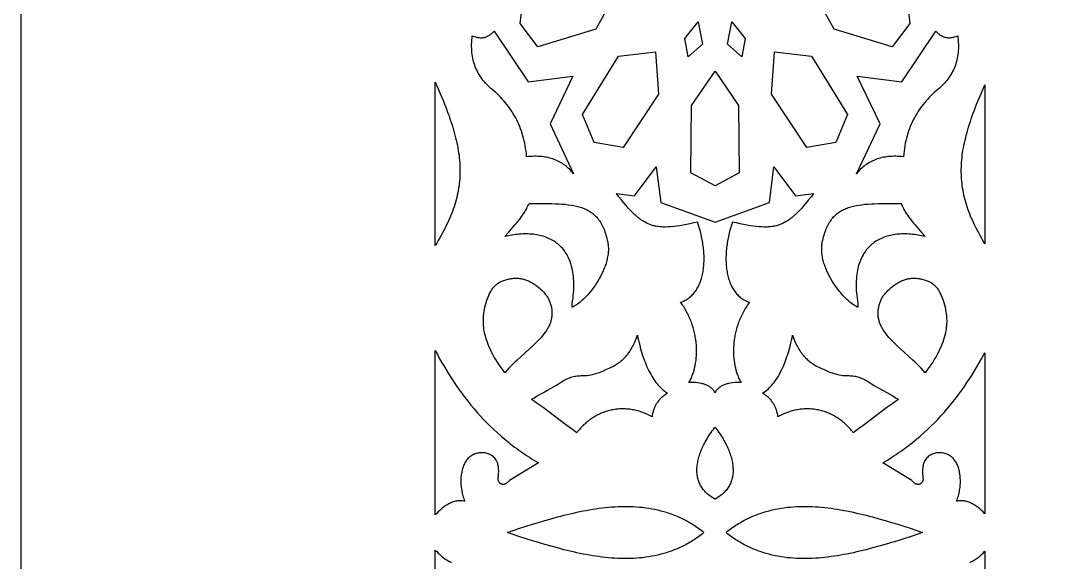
# Model space of a CAD drawing. Extents: x -575 to 575, y -425 to 425.
# Drawn here: x -575 to -423.6, y 79.3 to 157.9 of the extents above; entities that cross this region are included whole.
import ezdxf

# ---------------------------------------------------------------- set-up
doc = ezdxf.new("R2010")
doc.units = 0
doc.layers.add('LAYER_1', color=18, linetype='CONTINUOUS')

msp = doc.modelspace()

# ---------------------------------------------------------------- linework, layer by layer
at = {"layer": 'LAYER_1'}
for points in [[(-575, -425), (575, -425), (575, 425), (-575, 425)], [(-488.72, 161.67), (-491.48, 156.7), (-499.93, 154.13), (-502.48, 157.52), (-501.94, 162.09), (-493.54, 164.62)], [(-446.44, 162.09), (-445.9, 157.52), (-448.46, 154.13), (-456.9, 156.7), (-459.67, 161.67), (-454.84, 164.62)], [(-476.03, 154.5), (-478.08, 152.7), (-478.56, 155.35), (-476.63, 157.78)], [(-469.83, 155.35), (-470.3, 152.7), (-472.36, 154.5), (-471.75, 157.78)], [(-501.32, 149.06), (-494.86, 149.88), (-498.15, 142.93), (-494.74, 135.71), (-494.88, 135.88), (-495.03, 136.04), (-495.18, 136.21), (-495.34, 136.36), (-495.5, 136.51), (-495.66, 136.66), (-495.83, 136.79), (-496, 136.93), (-496.18, 137.05), (-496.36, 137.18), (-496.55, 137.29), (-496.74, 137.4), (-496.93, 137.5), (-497.13, 137.6), (-497.33, 137.69), (-497.54, 137.77), (-497.75, 137.85), (-497.97, 137.92), (-498.19, 137.98), (-498.42, 138.04), (-498.66, 138.09), (-498.89, 138.13), (-499.14, 138.16), (-499.38, 138.19), (-499.64, 138.21), (-499.89, 138.23), (-500.16, 138.24), (-500.43, 138.24), (-500.7, 138.23), (-500.98, 138.21), (-501.27, 138.19), (-501.56, 138.16), (-501.59, 138.57), (-501.64, 138.97), (-501.69, 139.36), (-501.75, 139.75), (-501.83, 140.12), (-501.91, 140.49), (-501.99, 140.86), (-502.09, 141.21), (-502.19, 141.56), (-502.31, 141.9), (-502.43, 142.24), (-502.56, 142.57), (-502.69, 142.89), (-502.83, 143.21), (-502.98, 143.52), (-503.14, 143.82), (-503.31, 144.12), (-503.48, 144.41), (-503.66, 144.69), (-503.84, 144.97), (-504.03, 145.25), (-504.23, 145.52), (-504.44, 145.78), (-504.65, 146.04), (-504.86, 146.29), (-505.09, 146.54), (-505.31, 146.78), (-505.55, 147.02), (-505.79, 147.25), (-506.03, 147.48), (-506.28, 147.7), (-506.54, 147.92), (-506.74, 148.1), (-506.95, 148.29), (-507.14, 148.48), (-507.33, 148.67), (-507.51, 148.86), (-507.68, 149.06), (-507.85, 149.26), (-508.01, 149.46), (-508.16, 149.67), (-508.3, 149.88), (-508.44, 150.1), (-508.57, 150.32), (-508.69, 150.55), (-508.8, 150.77), (-508.91, 151.01), (-509, 151.25), (-509.09, 151.49), (-509.18, 151.73), (-509.25, 151.99), (-509.32, 152.24), (-509.37, 152.5), (-509.42, 152.77), (-509.46, 153.04), (-509.49, 153.32), (-509.52, 153.6), (-509.53, 153.89), (-509.54, 154.19), (-509.54, 154.48), (-509.52, 154.79), (-509.5, 155.1), (-509.47, 155.42), (-509.44, 155.74), (-509.2, 155.65), (-508.97, 155.57), (-508.86, 155.54), (-508.75, 155.52), (-508.64, 155.5), (-508.53, 155.48), (-508.42, 155.47), (-508.31, 155.46), (-508.21, 155.46), (-508.1, 155.46), (-508, 155.46), (-507.9, 155.47), (-507.8, 155.49), (-507.7, 155.51), (-507.6, 155.53), (-507.5, 155.56), (-507.4, 155.59), (-507.31, 155.63), (-507.22, 155.67), (-507.12, 155.72), (-507.03, 155.77), (-506.94, 155.82), (-506.85, 155.88), (-506.76, 155.95), (-506.68, 156.01), (-506.59, 156.09), (-506.51, 156.16), (-506.42, 156.25), (-506.34, 156.33), (-506.26, 156.42)], [(-442.04, 156.33), (-441.96, 156.25), (-441.88, 156.16), (-441.79, 156.09), (-441.71, 156.01), (-441.62, 155.95), (-441.53, 155.88), (-441.44, 155.82), (-441.35, 155.77), (-441.26, 155.72), (-441.17, 155.67), (-441.07, 155.63), (-440.98, 155.59), (-440.88, 155.56), (-440.78, 155.53), (-440.69, 155.51), (-440.59, 155.49), (-440.49, 155.47), (-440.38, 155.46), (-440.28, 155.46), (-440.18, 155.46), (-440.07, 155.46), (-439.96, 155.47), (-439.85, 155.48), (-439.74, 155.5), (-439.63, 155.52), (-439.52, 155.54), (-439.41, 155.57), (-439.18, 155.65), (-438.95, 155.74), (-438.91, 155.42), (-438.88, 155.1), (-438.86, 154.79), (-438.85, 154.48), (-438.84, 154.19), (-438.85, 153.89), (-438.87, 153.6), (-438.89, 153.32), (-438.92, 153.04), (-438.96, 152.77), (-439.01, 152.5), (-439.07, 152.24), (-439.13, 151.99), (-439.21, 151.73), (-439.29, 151.49), (-439.38, 151.25), (-439.48, 151.01), (-439.58, 150.77), (-439.69, 150.55), (-439.82, 150.32), (-439.94, 150.1), (-440.08, 149.88), (-440.22, 149.67), (-440.38, 149.46), (-440.53, 149.26), (-440.7, 149.06), (-440.87, 148.86), (-441.05, 148.67), (-441.24, 148.48), (-441.44, 148.29), (-441.64, 148.1), (-441.85, 147.92), (-442.1, 147.7), (-442.35, 147.48), (-442.59, 147.25), (-442.83, 147.02), (-443.07, 146.78), (-443.3, 146.54), (-443.52, 146.29), (-443.73, 146.04), (-443.95, 145.78), (-444.15, 145.52), (-444.35, 145.25), (-444.54, 144.97), (-444.72, 144.69), (-444.9, 144.41), (-445.07, 144.12), (-445.24, 143.82), (-445.4, 143.52), (-445.55, 143.21), (-445.69, 142.89), (-445.83, 142.57), (-445.95, 142.24), (-446.08, 141.9), (-446.19, 141.56), (-446.29, 141.21), (-446.39, 140.86), (-446.48, 140.49), (-446.56, 140.12), (-446.63, 139.75), (-446.69, 139.36), (-446.74, 138.97), (-446.79, 138.57), (-446.82, 138.16), (-447.11, 138.19), (-447.4, 138.21), (-447.68, 138.23), (-447.95, 138.24), (-448.22, 138.24), (-448.49, 138.23), (-448.75, 138.21), (-449, 138.19), (-449.25, 138.16), (-449.49, 138.13), (-449.73, 138.09), (-449.96, 138.04), (-450.19, 137.98), (-450.41, 137.92), (-450.63, 137.85), (-450.84, 137.77), (-451.05, 137.69), (-451.25, 137.6), (-451.45, 137.5), (-451.65, 137.4), (-451.84, 137.29), (-452.02, 137.18), (-452.2, 137.05), (-452.38, 136.93), (-452.55, 136.79), (-452.72, 136.66), (-452.88, 136.51), (-453.04, 136.36), (-453.2, 136.21), (-453.35, 136.04), (-453.5, 135.88), (-453.64, 135.71), (-450.23, 142.93), (-453.53, 149.88), (-447.06, 149.06), (-442.12, 156.42)], [(-482.39, 147.27), (-487.52, 139.5), (-491.72, 140.26), (-493.42, 144.3), (-488.2, 152.78), (-482.85, 153.42)], [(-460.18, 152.78), (-454.96, 144.3), (-456.66, 140.26), (-460.86, 139.5), (-465.99, 147.27), (-465.54, 153.42)], [(-470.76, 145.6), (-470.66, 135.84), (-474.19, 133.95), (-477.72, 135.84), (-477.62, 145.6), (-474.19, 150.62)], [(-514.4, 148.04), (-514.01, 147.12), (-513.82, 146.67), (-513.64, 146.23), (-513.46, 145.79), (-513.29, 145.36), (-513.13, 144.93), (-512.97, 144.51), (-512.82, 144.1), (-512.68, 143.69), (-512.54, 143.28), (-512.41, 142.88), (-512.29, 142.49), (-512.17, 142.09), (-512.06, 141.71), (-511.96, 141.32), (-511.86, 140.94), (-511.77, 140.57), (-511.69, 140.2), (-511.61, 139.83), (-511.54, 139.46), (-511.48, 139.1), (-511.42, 138.74), (-511.37, 138.39), (-511.33, 138.03), (-511.3, 137.68), (-511.27, 137.33), (-511.25, 136.99), (-511.23, 136.64), (-511.23, 136.3), (-511.23, 135.96), (-511.23, 135.62), (-511.25, 135.28), (-511.27, 134.94), (-511.3, 134.6), (-511.33, 134.27), (-511.37, 133.93), (-511.42, 133.6), (-511.48, 133.26), (-511.55, 132.93), (-511.62, 132.59), (-511.7, 132.26), (-511.78, 131.92), (-511.87, 131.59), (-511.97, 131.25), (-512.08, 130.92), (-512.2, 130.58), (-512.32, 130.24), (-512.45, 129.9), (-512.59, 129.55), (-512.73, 129.21), (-512.89, 128.86), (-513.05, 128.52), (-513.21, 128.17), (-513.39, 127.81), (-513.57, 127.46), (-513.76, 127.1), (-513.96, 126.74), (-514.17, 126.37), (-514.38, 126.01), (-514.6, 125.64), (-514.83, 125.26), (-514.83, 148.98)], [(-435, 125.54), (-435.06, 125.64), (-435.28, 126.01), (-435.49, 126.37), (-435.7, 126.74), (-435.89, 127.1), (-436.08, 127.46), (-436.27, 127.81), (-436.44, 128.17), (-436.61, 128.52), (-436.77, 128.86), (-436.92, 129.21), (-437.07, 129.55), (-437.2, 129.9), (-437.33, 130.24), (-437.46, 130.58), (-437.57, 130.92), (-437.68, 131.25), (-437.78, 131.59), (-437.87, 131.92), (-437.96, 132.26), (-438.04, 132.59), (-438.11, 132.93), (-438.17, 133.26), (-438.23, 133.6), (-438.28, 133.93), (-438.32, 134.27), (-438.36, 134.6), (-438.39, 134.94), (-438.41, 135.28), (-438.42, 135.62), (-438.43, 135.96), (-438.43, 136.3), (-438.42, 136.64), (-438.41, 136.99), (-438.39, 137.33), (-438.36, 137.68), (-438.32, 138.03), (-438.28, 138.39), (-438.23, 138.74), (-438.18, 139.1), (-438.11, 139.46), (-438.04, 139.83), (-437.97, 140.2), (-437.88, 140.57), (-437.79, 140.94), (-437.7, 141.32), (-437.59, 141.71), (-437.48, 142.09), (-437.37, 142.49), (-437.24, 142.88), (-437.11, 143.28), (-436.98, 143.69), (-436.83, 144.1), (-436.68, 144.51), (-436.53, 144.93), (-436.36, 145.36), (-436.2, 145.79), (-436.02, 146.23), (-435.84, 146.67), (-435.65, 147.12), (-435.25, 148.04), (-435, 148.6)], [(-462.5, 132.49), (-459.87, 132.84), (-460.24, 132.36), (-460.6, 131.91), (-460.94, 131.48), (-461.28, 131.08), (-461.6, 130.71), (-461.92, 130.37), (-462.23, 130.05), (-462.39, 129.9), (-462.54, 129.75), (-462.69, 129.62), (-462.84, 129.49), (-462.99, 129.36), (-463.14, 129.24), (-463.29, 129.13), (-463.44, 129.02), (-463.59, 128.92), (-463.74, 128.82), (-463.89, 128.73), (-464.04, 128.65), (-464.19, 128.57), (-464.35, 128.49), (-464.5, 128.42), (-464.65, 128.36), (-464.81, 128.3), (-464.96, 128.25), (-465.12, 128.2), (-465.28, 128.15), (-465.44, 128.11), (-465.61, 128.08), (-465.77, 128.05), (-465.94, 128.02), (-466.11, 128), (-466.29, 127.99), (-466.46, 127.97), (-466.64, 127.96), (-466.82, 127.96), (-467.01, 127.96), (-467.39, 127.97), (-467.79, 128), (-468.2, 128.04), (-468.63, 128.09), (-469.08, 128.16), (-469.55, 128.24), (-470.04, 128.34), (-470.55, 128.44), (-471.09, 128.56), (-471.65, 128.68), (-471.81, 128.22), (-471.95, 127.76), (-472.07, 127.3), (-472.19, 126.83), (-472.29, 126.36), (-472.33, 126.13), (-472.37, 125.9), (-472.41, 125.67), (-472.45, 125.43), (-472.48, 125.2), (-472.5, 124.97), (-472.53, 124.74), (-472.55, 124.51), (-472.57, 124.29), (-472.58, 124.06), (-472.59, 123.84), (-472.6, 123.61), (-472.6, 123.39), (-472.6, 123.17), (-472.59, 122.95), (-472.58, 122.74), (-472.57, 122.52), (-472.55, 122.31), (-472.53, 122.1), (-472.51, 121.89), (-472.48, 121.68), (-472.45, 121.48), (-472.41, 121.28), (-472.37, 121.08), (-472.33, 120.89), (-472.28, 120.7), (-472.23, 120.51), (-472.17, 120.33), (-472.11, 120.14), (-472.05, 119.97), (-471.98, 119.79), (-471.91, 119.62), (-471.83, 119.45), (-471.75, 119.29), (-471.66, 119.13), (-471.57, 118.98), (-471.48, 118.83), (-471.38, 118.68), (-471.28, 118.54), (-471.17, 118.4), (-471.06, 118.27), (-470.94, 118.14), (-470.82, 118.02), (-470.7, 117.91), (-470.57, 117.79), (-470.43, 117.69), (-470.29, 117.59), (-470.15, 117.49), (-470, 117.4), (-469.85, 117.32), (-469.69, 117.24), (-469.53, 117.17), (-469.36, 117.1), (-469.19, 117.04), (-469.32, 116.86), (-469.45, 116.68), (-469.57, 116.49), (-469.69, 116.31), (-469.8, 116.12), (-469.91, 115.93), (-470.02, 115.74), (-470.12, 115.55), (-470.22, 115.35), (-470.32, 115.16), (-470.41, 114.97), (-470.5, 114.77), (-470.58, 114.58), (-470.66, 114.38), (-470.74, 114.18), (-470.81, 113.99), (-470.88, 113.79), (-470.94, 113.59), (-471, 113.39), (-471.06, 113.19), (-471.11, 112.99), (-471.16, 112.79), (-471.21, 112.6), (-471.26, 112.4), (-471.3, 112.2), (-471.33, 112), (-471.37, 111.8), (-471.39, 111.61), (-471.44, 111.21), (-471.48, 110.82), (-471.5, 110.43), (-471.51, 110.05), (-471.51, 109.67), (-471.5, 109.29), (-471.47, 108.92), (-471.43, 108.56), (-471.38, 108.2), (-471.31, 107.85), (-471.24, 107.51), (-471.15, 107.17), (-471.05, 106.85), (-471, 106.69), (-470.94, 106.53), (-470.89, 106.38), (-470.83, 106.22), (-470.76, 106.08), (-470.7, 105.93), (-470.63, 105.79), (-470.56, 105.64), (-470.48, 105.51), (-470.4, 105.37), (-470.73, 105.38), (-471.04, 105.38), (-471.35, 105.36), (-471.64, 105.34), (-471.93, 105.3), (-472.21, 105.24), (-472.34, 105.21), (-472.47, 105.18), (-472.6, 105.14), (-472.73, 105.1), (-472.85, 105.05), (-472.96, 105), (-473.08, 104.95), (-473.19, 104.89), (-473.3, 104.83), (-473.4, 104.77), (-473.5, 104.7), (-473.59, 104.63), (-473.68, 104.55), (-473.77, 104.47), (-473.85, 104.39), (-473.93, 104.3), (-474, 104.21), (-474.06, 104.11), (-474.13, 104.01), (-474.18, 103.9), (-474.18, 103.88), (-474.19, 103.89), (-474.2, 103.88), (-474.2, 103.9), (-474.26, 104.01), (-474.32, 104.11), (-474.38, 104.21), (-474.46, 104.3), (-474.53, 104.39), (-474.61, 104.47), (-474.7, 104.55), (-474.79, 104.63), (-474.89, 104.7), (-474.98, 104.77), (-475.09, 104.83), (-475.19, 104.89), (-475.3, 104.95), (-475.42, 105), (-475.54, 105.05), (-475.66, 105.1), (-475.78, 105.14), (-475.91, 105.18), (-476.04, 105.21), (-476.17, 105.24), (-476.45, 105.3), (-476.74, 105.34), (-477.04, 105.36), (-477.34, 105.38), (-477.66, 105.38), (-477.98, 105.37), (-477.9, 105.51), (-477.83, 105.64), (-477.76, 105.79), (-477.69, 105.93), (-477.62, 106.08), (-477.56, 106.22), (-477.5, 106.38), (-477.44, 106.53), (-477.38, 106.69), (-477.33, 106.85), (-477.23, 107.17), (-477.15, 107.51), (-477.07, 107.85), (-477.01, 108.2), (-476.95, 108.56), (-476.91, 108.92), (-476.89, 109.29), (-476.87, 109.67), (-476.87, 110.05), (-476.88, 110.43), (-476.9, 110.82), (-476.94, 111.21), (-476.99, 111.61), (-477.02, 111.8), (-477.05, 112), (-477.09, 112.2), (-477.13, 112.4), (-477.17, 112.6), (-477.22, 112.79), (-477.27, 112.99), (-477.32, 113.19), (-477.38, 113.39), (-477.44, 113.59), (-477.51, 113.79), (-477.57, 113.99), (-477.65, 114.18), (-477.72, 114.38), (-477.8, 114.58), (-477.89, 114.77), (-477.97, 114.97), (-478.06, 115.16), (-478.16, 115.35), (-478.26, 115.55), (-478.36, 115.74), (-478.47, 115.93), (-478.58, 116.12), (-478.69, 116.31), (-478.81, 116.49), (-478.93, 116.68), (-479.06, 116.86), (-479.19, 117.04), (-479.02, 117.1), (-478.85, 117.17), (-478.69, 117.24), (-478.53, 117.32), (-478.38, 117.4), (-478.23, 117.49), (-478.09, 117.59), (-477.95, 117.69), (-477.82, 117.79), (-477.69, 117.91), (-477.56, 118.02), (-477.44, 118.14), (-477.32, 118.27), (-477.21, 118.4), (-477.11, 118.54), (-477, 118.68), (-476.9, 118.83), (-476.81, 118.98), (-476.72, 119.13), (-476.64, 119.29), (-476.55, 119.45), (-476.48, 119.62), (-476.4, 119.79), (-476.34, 119.97), (-476.27, 120.14), (-476.21, 120.33), (-476.15, 120.51), (-476.1, 120.7), (-476.05, 120.89), (-476.01, 121.08), (-475.97, 121.28), (-475.93, 121.48), (-475.9, 121.68), (-475.87, 121.89), (-475.85, 122.1), (-475.83, 122.31), (-475.81, 122.52), (-475.8, 122.74), (-475.79, 122.95), (-475.79, 123.17), (-475.78, 123.39), (-475.79, 123.61), (-475.79, 123.84), (-475.8, 124.06), (-475.82, 124.29), (-475.83, 124.51), (-475.85, 124.74), (-475.88, 124.97), (-475.91, 125.2), (-475.94, 125.43), (-475.97, 125.67), (-476.01, 125.9), (-476.05, 126.13), (-476.1, 126.36), (-476.2, 126.83), (-476.31, 127.3), (-476.44, 127.76), (-476.58, 128.22), (-476.73, 128.68), (-477.29, 128.56), (-477.83, 128.44), (-478.34, 128.34), (-478.83, 128.24), (-479.3, 128.16), (-479.75, 128.09), (-480.18, 128.04), (-480.59, 128), (-480.99, 127.97), (-481.37, 127.96), (-481.56, 127.96), (-481.74, 127.96), (-481.92, 127.97), (-482.1, 127.99), (-482.27, 128), (-482.44, 128.02), (-482.61, 128.05), (-482.77, 128.08), (-482.94, 128.11), (-483.1, 128.15), (-483.26, 128.2), (-483.42, 128.25), (-483.58, 128.3), (-483.73, 128.36), (-483.88, 128.42), (-484.04, 128.49), (-484.19, 128.57), (-484.34, 128.65), (-484.49, 128.73), (-484.64, 128.82), (-484.79, 128.92), (-484.94, 129.02), (-485.09, 129.13), (-485.24, 129.24), (-485.39, 129.36), (-485.54, 129.49), (-485.69, 129.62), (-485.84, 129.75), (-486, 129.9), (-486.15, 130.05), (-486.46, 130.37), (-486.78, 130.71), (-487.11, 131.08), (-487.44, 131.48), (-487.78, 131.91), (-488.14, 132.36), (-488.51, 132.84), (-485.89, 132.49), (-482.75, 136.72), (-482.08, 131.51), (-474.19, 128.67), (-466.3, 131.51), (-465.64, 136.72)], [(-498.93, 131.37), (-498.39, 131.37), (-497.88, 131.36), (-497.38, 131.34), (-496.89, 131.32), (-496.42, 131.29), (-495.96, 131.26), (-495.52, 131.21), (-495.09, 131.15), (-494.68, 131.08), (-494.48, 131.04), (-494.29, 130.99), (-494.1, 130.95), (-493.91, 130.9), (-493.72, 130.84), (-493.54, 130.78), (-493.36, 130.72), (-493.19, 130.65), (-493.02, 130.57), (-492.86, 130.5), (-492.69, 130.41), (-492.54, 130.33), (-492.38, 130.23), (-492.23, 130.13), (-492.09, 130.03), (-491.94, 129.92), (-491.8, 129.8), (-491.67, 129.68), (-491.54, 129.55), (-491.41, 129.42), (-491.29, 129.28), (-491.17, 129.13), (-491.05, 128.98), (-490.94, 128.82), (-490.83, 128.65), (-490.73, 128.48), (-490.63, 128.29), (-490.53, 128.1), (-490.44, 127.91), (-490.35, 127.7), (-490.26, 127.49), (-490.18, 127.27), (-490.1, 127.04), (-490.03, 126.8), (-489.96, 126.55), (-489.9, 126.3), (-489.83, 126.04), (-489.78, 125.76), (-489.74, 125.59), (-489.72, 125.42), (-489.7, 125.24), (-489.69, 125.07), (-489.68, 124.89), (-489.68, 124.71), (-489.68, 124.53), (-489.7, 124.35), (-489.71, 124.17), (-489.73, 123.99), (-489.76, 123.81), (-489.79, 123.63), (-489.83, 123.45), (-489.87, 123.26), (-489.91, 123.08), (-489.96, 122.9), (-490.01, 122.72), (-490.07, 122.54), (-490.13, 122.36), (-490.2, 122.18), (-490.27, 122), (-490.34, 121.82), (-490.49, 121.47), (-490.66, 121.12), (-490.83, 120.78), (-491.02, 120.44), (-491.21, 120.11), (-491.42, 119.79), (-491.62, 119.48), (-491.83, 119.18), (-492.05, 118.89), (-492.27, 118.61), (-492.49, 118.34), (-492.71, 118.09), (-492.92, 117.85), (-493.14, 117.63), (-493.35, 117.42), (-493.56, 117.23), (-493.76, 117.05), (-493.95, 116.9), (-494.14, 116.76), (-494.31, 116.65), (-494.48, 116.56), (-494.56, 116.51), (-494.64, 116.46), (-494.77, 116.38), (-494.82, 116.35), (-494.86, 116.33), (-494.89, 116.32), (-494.91, 116.32), (-494.92, 116.33), (-494.93, 116.34), (-494.94, 116.35), (-494.95, 116.4), (-494.95, 116.46), (-494.95, 116.56), (-494.94, 116.68), (-494.92, 116.83), (-494.87, 117.23), (-494.81, 117.63), (-494.77, 118.01), (-494.74, 118.39), (-494.71, 118.76), (-494.69, 119.12), (-494.69, 119.47), (-494.69, 119.82), (-494.7, 120.15), (-494.72, 120.47), (-494.75, 120.79), (-494.78, 121.1), (-494.83, 121.39), (-494.88, 121.68), (-494.94, 121.96), (-495.01, 122.24), (-495.08, 122.5), (-495.16, 122.76), (-495.25, 123), (-495.35, 123.24), (-495.45, 123.48), (-495.56, 123.7), (-495.68, 123.91), (-495.8, 124.12), (-495.93, 124.32), (-496.07, 124.51), (-496.21, 124.7), (-496.36, 124.87), (-496.52, 125.04), (-496.68, 125.2), (-496.84, 125.35), (-497.01, 125.5), (-497.19, 125.64), (-497.37, 125.77), (-497.56, 125.89), (-497.75, 126.01), (-497.94, 126.12), (-498.14, 126.22), (-498.35, 126.32), (-498.56, 126.41), (-498.77, 126.49), (-498.99, 126.57), (-499.21, 126.63), (-499.43, 126.7), (-499.66, 126.75), (-499.89, 126.8), (-500.13, 126.84), (-500.36, 126.88), (-500.6, 126.91), (-500.85, 126.93), (-501.09, 126.95), (-501.34, 126.96), (-501.59, 126.96), (-501.85, 126.96), (-502.1, 126.96), (-502.36, 126.94), (-502.62, 126.93), (-502.88, 126.9), (-503.14, 126.87), (-503.4, 126.84), (-503.67, 126.79), (-503.93, 126.75), (-504.2, 126.7), (-504.47, 126.64), (-504.73, 126.57), (-504.23, 127.14), (-503.74, 127.7), (-503.25, 128.26), (-503.02, 128.54), (-502.79, 128.82), (-502.56, 129.11), (-502.34, 129.4), (-502.13, 129.71), (-501.92, 130.02), (-501.73, 130.34), (-501.63, 130.5), (-501.54, 130.67), (-501.45, 130.84), (-501.37, 131.02), (-501.28, 131.2), (-501.2, 131.38)], [(-447.1, 131.2), (-447.02, 131.02), (-446.93, 130.84), (-446.84, 130.67), (-446.75, 130.5), (-446.65, 130.34), (-446.46, 130.02), (-446.25, 129.71), (-446.04, 129.4), (-445.82, 129.11), (-445.6, 128.82), (-445.37, 128.54), (-445.13, 128.26), (-444.64, 127.7), (-444.15, 127.14), (-443.65, 126.57), (-443.92, 126.64), (-444.18, 126.7), (-444.45, 126.75), (-444.72, 126.79), (-444.98, 126.84), (-445.24, 126.87), (-445.51, 126.9), (-445.77, 126.93), (-446.02, 126.94), (-446.28, 126.96), (-446.54, 126.96), (-446.79, 126.96), (-447.04, 126.96), (-447.29, 126.95), (-447.53, 126.93), (-447.78, 126.91), (-448.02, 126.88), (-448.26, 126.84), (-448.49, 126.8), (-448.72, 126.75), (-448.95, 126.7), (-449.17, 126.63), (-449.39, 126.57), (-449.61, 126.49), (-449.82, 126.41), (-450.03, 126.32), (-450.24, 126.22), (-450.44, 126.12), (-450.63, 126.01), (-450.82, 125.89), (-451.01, 125.77), (-451.19, 125.64), (-451.37, 125.5), (-451.54, 125.35), (-451.71, 125.2), (-451.87, 125.04), (-452.02, 124.87), (-452.17, 124.7), (-452.31, 124.51), (-452.45, 124.32), (-452.58, 124.12), (-452.7, 123.91), (-452.82, 123.7), (-452.93, 123.48), (-453.03, 123.24), (-453.13, 123), (-453.22, 122.76), (-453.3, 122.5), (-453.38, 122.24), (-453.44, 121.96), (-453.5, 121.68), (-453.56, 121.39), (-453.6, 121.1), (-453.64, 120.79), (-453.66, 120.47), (-453.68, 120.15), (-453.69, 119.82), (-453.69, 119.47), (-453.69, 119.12), (-453.67, 118.76), (-453.65, 118.39), (-453.61, 118.01), (-453.57, 117.63), (-453.51, 117.23), (-453.46, 116.83), (-453.44, 116.68), (-453.43, 116.56), (-453.43, 116.46), (-453.43, 116.4), (-453.44, 116.35), (-453.45, 116.34), (-453.46, 116.33), (-453.47, 116.32), (-453.49, 116.32), (-453.52, 116.33), (-453.57, 116.35), (-453.62, 116.38), (-453.74, 116.46), (-453.82, 116.51), (-453.9, 116.56), (-454.07, 116.65), (-454.24, 116.76), (-454.43, 116.9), (-454.62, 117.05), (-454.82, 117.23), (-455.03, 117.42), (-455.24, 117.63), (-455.46, 117.85), (-455.68, 118.09), (-455.89, 118.34), (-456.11, 118.61), (-456.33, 118.89), (-456.55, 119.18), (-456.76, 119.48), (-456.97, 119.79), (-457.17, 120.11), (-457.36, 120.44), (-457.55, 120.78), (-457.73, 121.12), (-457.89, 121.47), (-458.04, 121.82), (-458.12, 122), (-458.19, 122.18), (-458.25, 122.36), (-458.31, 122.54), (-458.37, 122.72), (-458.42, 122.9), (-458.47, 123.08), (-458.52, 123.26), (-458.56, 123.45), (-458.59, 123.63), (-458.62, 123.81), (-458.65, 123.99), (-458.67, 124.17), (-458.69, 124.35), (-458.7, 124.53), (-458.7, 124.71), (-458.7, 124.89), (-458.69, 125.07), (-458.68, 125.24), (-458.66, 125.42), (-458.64, 125.59), (-458.61, 125.76), (-458.55, 126.04), (-458.49, 126.3), (-458.42, 126.55), (-458.35, 126.8), (-458.28, 127.04), (-458.2, 127.27), (-458.12, 127.49), (-458.03, 127.7), (-457.95, 127.91), (-457.85, 128.1), (-457.76, 128.29), (-457.66, 128.48), (-457.55, 128.65), (-457.44, 128.82), (-457.33, 128.98), (-457.22, 129.13), (-457.1, 129.28), (-456.97, 129.42), (-456.84, 129.55), (-456.71, 129.68), (-456.58, 129.8), (-456.44, 129.92), (-456.3, 130.03), (-456.15, 130.13), (-456, 130.23), (-455.85, 130.33), (-455.69, 130.41), (-455.53, 130.5), (-455.36, 130.57), (-455.19, 130.65), (-455.02, 130.72), (-454.84, 130.78), (-454.66, 130.84), (-454.48, 130.9), (-454.29, 130.95), (-454.1, 130.99), (-453.9, 131.04), (-453.7, 131.08), (-453.29, 131.15), (-452.86, 131.21), (-452.42, 131.26), (-451.96, 131.29), (-451.49, 131.32), (-451.01, 131.34), (-450.51, 131.36), (-449.99, 131.37), (-449.46, 131.37), (-447.18, 131.38)], [(-503.02, 120.53), (-502.87, 120.53), (-502.72, 120.52), (-502.57, 120.5), (-502.43, 120.48), (-502.28, 120.45), (-502.14, 120.42), (-501.99, 120.39), (-501.85, 120.35), (-501.71, 120.3), (-501.57, 120.25), (-501.43, 120.2), (-501.29, 120.14), (-501.16, 120.08), (-501.02, 120.01), (-500.88, 119.94), (-500.75, 119.86), (-500.61, 119.78), (-500.48, 119.7), (-500.35, 119.61), (-500.22, 119.51), (-499.95, 119.31), (-499.73, 119.13), (-499.52, 118.94), (-499.31, 118.75), (-499.12, 118.55), (-498.93, 118.34), (-498.85, 118.23), (-498.76, 118.13), (-498.68, 118.01), (-498.6, 117.9), (-498.53, 117.79), (-498.46, 117.67), (-498.39, 117.55), (-498.33, 117.43), (-498.27, 117.3), (-498.21, 117.17), (-498.16, 117.04), (-498.11, 116.91), (-498.07, 116.77), (-498.03, 116.63), (-497.99, 116.49), (-497.96, 116.34), (-497.93, 116.19), (-497.91, 116.04), (-497.9, 115.88), (-497.88, 115.72), (-497.88, 115.56), (-497.88, 115.39), (-497.88, 115.24), (-497.89, 115.09), (-497.9, 114.95), (-497.92, 114.8), (-497.95, 114.66), (-497.98, 114.52), (-498.01, 114.38), (-498.05, 114.24), (-498.09, 114.11), (-498.14, 113.97), (-498.19, 113.84), (-498.25, 113.7), (-498.31, 113.57), (-498.38, 113.44), (-498.45, 113.31), (-498.52, 113.18), (-498.6, 113.06), (-498.68, 112.93), (-498.85, 112.68), (-499.03, 112.43), (-499.23, 112.18), (-499.44, 111.94), (-499.67, 111.69), (-499.9, 111.45), (-500.14, 111.2), (-500.39, 110.95), (-500.65, 110.71), (-501.2, 110.21), (-502.35, 109.17), (-502.94, 108.62), (-503.24, 108.34), (-503.54, 108.05), (-503.84, 107.75), (-504.14, 107.45), (-504.44, 107.13), (-504.73, 106.81), (-505.02, 107.2), (-505.3, 107.59), (-505.55, 107.97), (-505.8, 108.34), (-506.03, 108.71), (-506.25, 109.08), (-506.45, 109.45), (-506.64, 109.81), (-506.81, 110.17), (-506.98, 110.52), (-507.12, 110.88), (-507.25, 111.23), (-507.37, 111.57), (-507.48, 111.92), (-507.57, 112.26), (-507.65, 112.61), (-507.71, 112.95), (-507.74, 113.12), (-507.76, 113.29), (-507.78, 113.45), (-507.8, 113.62), (-507.81, 113.79), (-507.82, 113.96), (-507.83, 114.13), (-507.83, 114.3), (-507.83, 114.46), (-507.83, 114.63), (-507.82, 114.8), (-507.81, 114.97), (-507.8, 115.14), (-507.78, 115.3), (-507.76, 115.47), (-507.73, 115.64), (-507.68, 115.97), (-507.61, 116.31), (-507.52, 116.65), (-507.42, 116.98), (-507.31, 117.32), (-507.19, 117.66), (-507.05, 118), (-506.99, 118.16), (-506.92, 118.31), (-506.84, 118.45), (-506.77, 118.59), (-506.7, 118.71), (-506.62, 118.84), (-506.54, 118.95), (-506.47, 119.06), (-506.39, 119.16), (-506.31, 119.26), (-506.23, 119.35), (-506.15, 119.43), (-506.06, 119.51), (-505.98, 119.58), (-505.82, 119.72), (-505.65, 119.84), (-505.49, 119.94), (-505.33, 120.02), (-505.17, 120.1), (-505.01, 120.16), (-504.86, 120.22), (-504.56, 120.31), (-504.4, 120.36), (-504.25, 120.4), (-504.09, 120.43), (-503.93, 120.46), (-503.78, 120.49), (-503.62, 120.51), (-503.47, 120.52), (-503.32, 120.53), (-503.17, 120.53)], [(-445.07, 120.53), (-444.91, 120.52), (-444.76, 120.51), (-444.61, 120.49), (-444.45, 120.46), (-444.29, 120.43), (-444.14, 120.4), (-443.98, 120.36), (-443.82, 120.31), (-443.53, 120.22), (-443.37, 120.16), (-443.22, 120.1), (-443.06, 120.02), (-442.89, 119.94), (-442.73, 119.84), (-442.56, 119.72), (-442.4, 119.58), (-442.32, 119.51), (-442.24, 119.43), (-442.16, 119.35), (-442.08, 119.26), (-442, 119.16), (-441.92, 119.06), (-441.84, 118.95), (-441.76, 118.84), (-441.69, 118.71), (-441.61, 118.59), (-441.54, 118.45), (-441.47, 118.31), (-441.4, 118.16), (-441.33, 118), (-441.19, 117.66), (-441.07, 117.32), (-440.96, 116.98), (-440.86, 116.65), (-440.78, 116.31), (-440.71, 115.97), (-440.65, 115.64), (-440.62, 115.47), (-440.6, 115.3), (-440.59, 115.14), (-440.57, 114.97), (-440.56, 114.8), (-440.56, 114.63), (-440.55, 114.46), (-440.55, 114.3), (-440.55, 114.13), (-440.56, 113.96), (-440.57, 113.79), (-440.58, 113.62), (-440.6, 113.45), (-440.62, 113.29), (-440.64, 113.12), (-440.67, 112.95), (-440.73, 112.61), (-440.81, 112.26), (-440.9, 111.92), (-441.01, 111.57), (-441.13, 111.23), (-441.26, 110.88), (-441.41, 110.52), (-441.57, 110.17), (-441.74, 109.81), (-441.93, 109.45), (-442.13, 109.08), (-442.35, 108.71), (-442.58, 108.34), (-442.83, 107.97), (-443.09, 107.59), (-443.36, 107.2), (-443.65, 106.81), (-443.94, 107.13), (-444.24, 107.45), (-444.54, 107.75), (-444.84, 108.05), (-445.14, 108.34), (-445.44, 108.62), (-446.04, 109.17), (-447.19, 110.21), (-447.73, 110.71), (-447.99, 110.95), (-448.24, 111.2), (-448.48, 111.45), (-448.72, 111.69), (-448.94, 111.94), (-449.15, 112.18), (-449.35, 112.43), (-449.53, 112.68), (-449.71, 112.93), (-449.79, 113.06), (-449.86, 113.18), (-449.94, 113.31), (-450.01, 113.44), (-450.07, 113.57), (-450.13, 113.7), (-450.19, 113.84), (-450.24, 113.97), (-450.29, 114.11), (-450.33, 114.24), (-450.37, 114.38), (-450.41, 114.52), (-450.43, 114.66), (-450.46, 114.8), (-450.48, 114.95), (-450.49, 115.09), (-450.5, 115.24), (-450.51, 115.39), (-450.5, 115.56), (-450.5, 115.72), (-450.49, 115.88), (-450.47, 116.04), (-450.45, 116.19), (-450.42, 116.34), (-450.39, 116.49), (-450.36, 116.63), (-450.32, 116.77), (-450.27, 116.91), (-450.22, 117.04), (-450.17, 117.17), (-450.12, 117.3), (-450.06, 117.43), (-449.99, 117.55), (-449.93, 117.67), (-449.85, 117.79), (-449.78, 117.9), (-449.7, 118.01), (-449.62, 118.13), (-449.54, 118.23), (-449.45, 118.34), (-449.26, 118.55), (-449.07, 118.75), (-448.86, 118.94), (-448.65, 119.13), (-448.43, 119.31), (-448.17, 119.51), (-448.03, 119.61), (-447.9, 119.7), (-447.77, 119.78), (-447.63, 119.86), (-447.5, 119.94), (-447.36, 120.01), (-447.23, 120.08), (-447.09, 120.14), (-446.95, 120.2), (-446.81, 120.25), (-446.67, 120.3), (-446.53, 120.35), (-446.39, 120.39), (-446.24, 120.42), (-446.1, 120.45), (-445.96, 120.48), (-445.81, 120.5), (-445.66, 120.52), (-445.52, 120.53), (-445.37, 120.53), (-445.22, 120.53)], [(-485.38, 111.89), (-485.3, 111.53), (-485.22, 111.16), (-485.13, 110.81), (-485.04, 110.46), (-484.95, 110.12), (-484.85, 109.79), (-484.75, 109.46), (-484.65, 109.14), (-484.54, 108.82), (-484.43, 108.52), (-484.31, 108.22), (-484.19, 107.92), (-484.07, 107.64), (-483.94, 107.36), (-483.81, 107.09), (-483.67, 106.82), (-483.53, 106.57), (-483.39, 106.32), (-483.24, 106.08), (-483.09, 105.84), (-482.93, 105.62), (-482.77, 105.4), (-482.6, 105.19), (-482.43, 104.99), (-482.25, 104.8), (-482.07, 104.61), (-481.89, 104.43), (-481.7, 104.27), (-481.5, 104.11), (-481.31, 103.96), (-481.1, 103.82), (-481.23, 103.73), (-481.36, 103.64), (-481.49, 103.56), (-481.61, 103.47), (-481.72, 103.38), (-481.83, 103.28), (-481.94, 103.19), (-482.04, 103.1), (-482.14, 103), (-482.23, 102.9), (-482.32, 102.8), (-482.4, 102.7), (-482.48, 102.6), (-482.56, 102.49), (-482.63, 102.39), (-482.7, 102.28), (-482.77, 102.17), (-482.83, 102.06), (-482.89, 101.95), (-482.94, 101.84), (-482.99, 101.73), (-483.04, 101.61), (-483.08, 101.5), (-483.12, 101.38), (-483.16, 101.26), (-483.19, 101.14), (-483.25, 100.9), (-483.3, 100.66), (-483.34, 100.41), (-483.52, 100.51), (-483.71, 100.61), (-483.9, 100.7), (-484.09, 100.79), (-484.28, 100.87), (-484.47, 100.94), (-484.66, 101.02), (-484.85, 101.09), (-485.04, 101.15), (-485.23, 101.21), (-485.42, 101.26), (-485.62, 101.31), (-485.81, 101.36), (-486, 101.4), (-486.19, 101.43), (-486.37, 101.46), (-486.56, 101.49), (-486.75, 101.51), (-486.94, 101.53), (-487.13, 101.54), (-487.32, 101.55), (-487.5, 101.55), (-487.69, 101.55), (-487.88, 101.55), (-488.06, 101.54), (-488.25, 101.53), (-488.43, 101.51), (-488.61, 101.49), (-488.79, 101.46), (-488.98, 101.43), (-489.16, 101.4), (-489.33, 101.36), (-489.51, 101.32), (-489.69, 101.27), (-489.87, 101.22), (-490.04, 101.17), (-490.21, 101.11), (-490.39, 101.04), (-490.56, 100.98), (-490.73, 100.91), (-490.89, 100.83), (-491.06, 100.75), (-491.23, 100.67), (-491.39, 100.59), (-491.55, 100.5), (-491.71, 100.4), (-491.87, 100.3), (-492.03, 100.2), (-492.18, 100.1), (-492.34, 99.99), (-492.49, 99.88), (-492.64, 99.76), (-492.79, 99.64), (-492.93, 99.52), (-493.07, 99.39), (-493.22, 99.26), (-493.36, 99.13), (-493.49, 98.99), (-493.63, 98.85), (-493.76, 98.7), (-493.89, 98.56), (-494.02, 98.4), (-494.15, 98.25), (-494.27, 98.09), (-494.66, 98.37), (-495.05, 98.65), (-495.85, 99.25), (-497.5, 100.49), (-498.33, 101.13), (-499.17, 101.75), (-499.58, 102.05), (-500, 102.35), (-500.42, 102.64), (-500.83, 102.92), (-500.63, 103.06), (-500.42, 103.18), (-500.02, 103.43), (-499.59, 103.67), (-499.12, 103.93), (-498.6, 104.22), (-498, 104.56), (-497.3, 104.97), (-496.91, 105.21), (-496.49, 105.47), (-496.33, 105.57), (-496.16, 105.67), (-495.99, 105.76), (-495.82, 105.85), (-495.64, 105.93), (-495.46, 106), (-495.29, 106.07), (-495.11, 106.14), (-494.93, 106.19), (-494.75, 106.24), (-494.57, 106.28), (-494.39, 106.32), (-494.21, 106.34), (-494.03, 106.36), (-493.86, 106.37), (-493.68, 106.38), (-493.37, 106.38), (-493.06, 106.4), (-492.77, 106.42), (-492.49, 106.46), (-492.22, 106.51), (-491.96, 106.56), (-491.7, 106.63), (-491.45, 106.7), (-491.21, 106.78), (-490.97, 106.86), (-490.73, 106.95), (-490.5, 107.05), (-490.03, 107.25), (-489.57, 107.46), (-489.25, 107.61), (-488.94, 107.77), (-488.64, 107.94), (-488.49, 108.04), (-488.35, 108.13), (-488.2, 108.23), (-488.06, 108.34), (-487.92, 108.45), (-487.78, 108.56), (-487.64, 108.68), (-487.5, 108.8), (-487.37, 108.93), (-487.24, 109.07), (-487.11, 109.21), (-486.98, 109.36), (-486.85, 109.52), (-486.73, 109.68), (-486.61, 109.85), (-486.49, 110.03), (-486.38, 110.21), (-486.26, 110.41), (-486.15, 110.61), (-486.04, 110.82), (-485.94, 111.03), (-485.84, 111.26), (-485.74, 111.5), (-485.64, 111.74), (-485.54, 112), (-485.45, 112.26)], [(-462.84, 112), (-462.74, 111.74), (-462.65, 111.5), (-462.55, 111.26), (-462.44, 111.03), (-462.34, 110.82), (-462.23, 110.61), (-462.12, 110.41), (-462.01, 110.21), (-461.89, 110.03), (-461.77, 109.85), (-461.65, 109.68), (-461.53, 109.52), (-461.4, 109.36), (-461.28, 109.21), (-461.15, 109.07), (-461.01, 108.93), (-460.88, 108.8), (-460.74, 108.68), (-460.61, 108.56), (-460.47, 108.45), (-460.33, 108.34), (-460.18, 108.23), (-460.04, 108.13), (-459.89, 108.04), (-459.74, 107.94), (-459.44, 107.77), (-459.13, 107.61), (-458.82, 107.46), (-458.35, 107.25), (-457.88, 107.05), (-457.65, 106.95), (-457.41, 106.86), (-457.17, 106.78), (-456.93, 106.7), (-456.68, 106.63), (-456.42, 106.56), (-456.16, 106.51), (-455.89, 106.46), (-455.61, 106.42), (-455.32, 106.4), (-455.01, 106.38), (-454.7, 106.38), (-454.53, 106.37), (-454.35, 106.36), (-454.17, 106.34), (-453.99, 106.32), (-453.81, 106.28), (-453.63, 106.24), (-453.45, 106.19), (-453.28, 106.14), (-453.1, 106.07), (-452.92, 106), (-452.74, 105.93), (-452.57, 105.85), (-452.39, 105.76), (-452.22, 105.67), (-452.05, 105.57), (-451.89, 105.47), (-451.47, 105.21), (-451.08, 104.97), (-450.38, 104.56), (-449.78, 104.22), (-449.26, 103.93), (-448.8, 103.67), (-448.37, 103.43), (-447.96, 103.18), (-447.75, 103.06), (-447.55, 102.92), (-447.96, 102.64), (-448.38, 102.35), (-448.8, 102.05), (-449.22, 101.75), (-450.05, 101.13), (-450.89, 100.49), (-452.53, 99.25), (-453.33, 98.65), (-453.72, 98.37), (-454.11, 98.09), (-454.24, 98.25), (-454.36, 98.4), (-454.49, 98.56), (-454.62, 98.7), (-454.75, 98.85), (-454.89, 98.99), (-455.03, 99.13), (-455.17, 99.26), (-455.31, 99.39), (-455.45, 99.52), (-455.6, 99.64), (-455.74, 99.76), (-455.89, 99.88), (-456.05, 99.99), (-456.2, 100.1), (-456.35, 100.2), (-456.51, 100.3), (-456.67, 100.4), (-456.83, 100.5), (-456.99, 100.59), (-457.16, 100.67), (-457.32, 100.75), (-457.49, 100.83), (-457.66, 100.91), (-457.83, 100.98), (-458, 101.04), (-458.17, 101.11), (-458.34, 101.17), (-458.52, 101.22), (-458.69, 101.27), (-458.87, 101.32), (-459.05, 101.36), (-459.23, 101.4), (-459.41, 101.43), (-459.59, 101.46), (-459.77, 101.49), (-459.95, 101.51), (-460.14, 101.53), (-460.32, 101.54), (-460.51, 101.55), (-460.69, 101.55), (-460.88, 101.55), (-461.07, 101.55), (-461.25, 101.54), (-461.44, 101.53), (-461.63, 101.51), (-461.82, 101.49), (-462.01, 101.46), (-462.2, 101.43), (-462.39, 101.4), (-462.58, 101.36), (-462.77, 101.31), (-462.96, 101.26), (-463.15, 101.21), (-463.34, 101.15), (-463.53, 101.09), (-463.72, 101.02), (-463.91, 100.94), (-464.1, 100.87), (-464.29, 100.79), (-464.48, 100.7), (-464.67, 100.61), (-464.86, 100.51), (-465.05, 100.41), (-465.08, 100.66), (-465.13, 100.9), (-465.19, 101.14), (-465.22, 101.26), (-465.26, 101.38), (-465.3, 101.5), (-465.34, 101.61), (-465.39, 101.73), (-465.44, 101.84), (-465.5, 101.95), (-465.55, 102.06), (-465.62, 102.17), (-465.68, 102.28), (-465.75, 102.39), (-465.82, 102.49), (-465.9, 102.6), (-465.98, 102.7), (-466.06, 102.8), (-466.15, 102.9), (-466.25, 103), (-466.34, 103.1), (-466.44, 103.19), (-466.55, 103.28), (-466.66, 103.38), (-466.78, 103.47), (-466.89, 103.56), (-467.02, 103.64), (-467.15, 103.73), (-467.28, 103.82), (-467.08, 103.96), (-466.88, 104.11), (-466.68, 104.27), (-466.49, 104.43), (-466.31, 104.61), (-466.13, 104.8), (-465.95, 104.99), (-465.78, 105.19), (-465.62, 105.4), (-465.45, 105.62), (-465.3, 105.84), (-465.14, 106.08), (-464.99, 106.32), (-464.85, 106.57), (-464.71, 106.82), (-464.57, 107.09), (-464.44, 107.36), (-464.31, 107.64), (-464.19, 107.92), (-464.07, 108.22), (-463.96, 108.52), (-463.84, 108.82), (-463.74, 109.14), (-463.63, 109.46), (-463.53, 109.79), (-463.43, 110.12), (-463.34, 110.46), (-463.25, 110.81), (-463.17, 111.16), (-463.08, 111.53), (-463.01, 111.89), (-462.93, 112.26)], [(-514.51, 109.44), (-514.18, 108.84), (-513.84, 108.25), (-513.5, 107.67), (-513.15, 107.09), (-512.8, 106.51), (-512.43, 105.94), (-512.06, 105.37), (-511.68, 104.81), (-511.28, 104.26), (-510.88, 103.71), (-510.48, 103.16), (-510.06, 102.62), (-509.63, 102.09), (-509.19, 101.56), (-508.74, 101.04), (-508.28, 100.53), (-507.8, 100.02), (-507.32, 99.52), (-506.82, 99.03), (-506.31, 98.54), (-505.79, 98.06), (-505.26, 97.59), (-504.71, 97.13), (-504.15, 96.68), (-503.87, 96.45), (-503.58, 96.23), (-503.29, 96.01), (-502.99, 95.79), (-502.69, 95.57), (-502.39, 95.36), (-502.08, 95.15), (-501.77, 94.94), (-501.46, 94.73), (-501.14, 94.53), (-500.82, 94.32), (-500.49, 94.12), (-500.16, 93.93), (-499.83, 93.73), (-504.06, 91.14), (-504.11, 91.07), (-504.17, 91.01), (-504.22, 90.95), (-504.28, 90.9), (-504.34, 90.85), (-504.4, 90.8), (-504.45, 90.76), (-504.51, 90.73), (-504.58, 90.69), (-504.64, 90.66), (-504.7, 90.64), (-504.76, 90.62), (-504.82, 90.6), (-504.88, 90.59), (-504.94, 90.59), (-505, 90.59), (-505.05, 90.59), (-505.11, 90.6), (-505.17, 90.61), (-505.22, 90.63), (-505.27, 90.65), (-505.32, 90.68), (-505.37, 90.72), (-505.42, 90.76), (-505.46, 90.8), (-505.5, 90.85), (-505.54, 90.91), (-505.58, 90.97), (-505.61, 91.04), (-505.64, 91.11), (-505.67, 91.19), (-505.69, 91.27), (-505.66, 91.52), (-505.63, 91.76), (-505.62, 91.98), (-505.61, 92.2), (-505.6, 92.4), (-505.6, 92.6), (-505.61, 92.79), (-505.63, 92.97), (-505.65, 93.13), (-505.68, 93.3), (-505.71, 93.45), (-505.75, 93.59), (-505.8, 93.73), (-505.85, 93.86), (-505.91, 93.98), (-505.98, 94.1), (-506.08, 94.24), (-506.18, 94.38), (-506.3, 94.51), (-506.42, 94.62), (-506.55, 94.73), (-506.69, 94.82), (-506.83, 94.9), (-506.98, 94.97), (-507.13, 95.04), (-507.28, 95.09), (-507.44, 95.13), (-507.6, 95.16), (-507.76, 95.18), (-507.92, 95.19), (-508.09, 95.19), (-508.25, 95.19), (-508.42, 95.17), (-508.58, 95.14), (-508.74, 95.11), (-508.9, 95.06), (-509.06, 95.01), (-509.21, 94.94), (-509.36, 94.87), (-509.51, 94.79), (-509.65, 94.7), (-509.78, 94.6), (-509.91, 94.49), (-510.03, 94.38), (-510.15, 94.25), (-510.26, 94.12), (-510.36, 93.98), (-510.45, 93.84), (-510.52, 93.71), (-510.59, 93.57), (-510.65, 93.43), (-510.71, 93.29), (-510.77, 93.14), (-510.82, 92.98), (-510.86, 92.83), (-510.91, 92.67), (-510.95, 92.5), (-510.98, 92.33), (-511.01, 92.16), (-511.04, 91.99), (-511.06, 91.81), (-511.08, 91.63), (-511.09, 91.45), (-511.1, 91.27), (-511.1, 91.08), (-511.1, 90.89), (-511.09, 90.7), (-511.08, 90.51), (-511.06, 90.32), (-511.04, 90.12), (-511.02, 89.92), (-510.98, 89.73), (-510.95, 89.53), (-510.91, 89.33), (-510.86, 89.13), (-510.8, 88.93), (-510.75, 88.73), (-510.68, 88.53), (-510.61, 88.34), (-510.54, 88.14), (-510.69, 88.17), (-510.84, 88.19), (-510.99, 88.21), (-511.15, 88.21), (-511.3, 88.21), (-511.44, 88.2), (-511.59, 88.18), (-511.74, 88.16), (-511.89, 88.13), (-512.03, 88.09), (-512.18, 88.05), (-512.32, 88), (-512.46, 87.94), (-512.6, 87.88), (-512.74, 87.81), (-512.88, 87.74), (-513.01, 87.66), (-513.15, 87.58), (-513.28, 87.5), (-513.41, 87.41), (-513.67, 87.22), (-513.91, 87.02), (-514.16, 86.81), (-514.39, 86.6), (-514.61, 86.37), (-514.83, 86.15), (-514.83, 110.03)], [(-435, 86.33), (-435.04, 86.37), (-435.27, 86.6), (-435.5, 86.81), (-435.74, 87.02), (-435.99, 87.22), (-436.25, 87.41), (-436.38, 87.5), (-436.51, 87.58), (-436.64, 87.66), (-436.78, 87.74), (-436.92, 87.81), (-437.06, 87.88), (-437.2, 87.94), (-437.34, 88), (-437.48, 88.05), (-437.62, 88.09), (-437.77, 88.13), (-437.92, 88.16), (-438.06, 88.18), (-438.21, 88.2), (-438.36, 88.21), (-438.51, 88.21), (-438.66, 88.21), (-438.81, 88.19), (-438.96, 88.17), (-439.12, 88.14), (-439.04, 88.34), (-438.97, 88.53), (-438.91, 88.73), (-438.85, 88.93), (-438.8, 89.13), (-438.75, 89.33), (-438.71, 89.53), (-438.67, 89.73), (-438.64, 89.92), (-438.61, 90.12), (-438.59, 90.32), (-438.58, 90.51), (-438.56, 90.7), (-438.56, 90.89), (-438.56, 91.08), (-438.56, 91.27), (-438.57, 91.45), (-438.58, 91.63), (-438.6, 91.81), (-438.62, 91.99), (-438.64, 92.16), (-438.67, 92.33), (-438.71, 92.5), (-438.75, 92.67), (-438.79, 92.83), (-438.84, 92.98), (-438.89, 93.14), (-438.95, 93.29), (-439, 93.43), (-439.07, 93.57), (-439.14, 93.71), (-439.21, 93.84), (-439.3, 93.98), (-439.4, 94.12), (-439.5, 94.25), (-439.62, 94.38), (-439.74, 94.49), (-439.87, 94.6), (-440.01, 94.7), (-440.15, 94.79), (-440.29, 94.87), (-440.44, 94.94), (-440.6, 95.01), (-440.76, 95.06), (-440.92, 95.11), (-441.08, 95.14), (-441.24, 95.17), (-441.4, 95.19), (-441.57, 95.19), (-441.73, 95.19), (-441.9, 95.18), (-442.06, 95.16), (-442.22, 95.13), (-442.37, 95.09), (-442.53, 95.04), (-442.68, 94.97), (-442.82, 94.9), (-442.97, 94.82), (-443.1, 94.73), (-443.23, 94.62), (-443.35, 94.51), (-443.47, 94.38), (-443.58, 94.24), (-443.68, 94.1), (-443.75, 93.98), (-443.8, 93.86), (-443.86, 93.73), (-443.9, 93.59), (-443.94, 93.45), (-443.98, 93.3), (-444.01, 93.13), (-444.03, 92.97), (-444.04, 92.79), (-444.05, 92.6), (-444.05, 92.4), (-444.05, 92.2), (-444.04, 91.98), (-444.02, 91.76), (-444, 91.52), (-443.97, 91.27), (-443.99, 91.19), (-444.02, 91.11), (-444.04, 91.04), (-444.08, 90.97), (-444.11, 90.91), (-444.15, 90.85), (-444.19, 90.8), (-444.24, 90.76), (-444.28, 90.72), (-444.33, 90.68), (-444.38, 90.65), (-444.43, 90.63), (-444.49, 90.61), (-444.54, 90.6), (-444.6, 90.59), (-444.66, 90.59), (-444.72, 90.59), (-444.78, 90.59), (-444.84, 90.6), (-444.9, 90.62), (-444.96, 90.64), (-445.02, 90.66), (-445.08, 90.69), (-445.14, 90.73), (-445.2, 90.76), (-445.26, 90.8), (-445.32, 90.85), (-445.38, 90.9), (-445.43, 90.95), (-445.49, 91.01), (-445.54, 91.07), (-445.59, 91.14), (-449.82, 93.73), (-449.49, 93.93), (-449.16, 94.12), (-448.84, 94.32), (-448.52, 94.53), (-448.2, 94.73), (-447.88, 94.94), (-447.57, 95.15), (-447.27, 95.36), (-446.96, 95.57), (-446.67, 95.79), (-446.37, 96.01), (-446.08, 96.23), (-445.79, 96.45), (-445.5, 96.68), (-444.94, 97.13), (-444.4, 97.59), (-443.86, 98.06), (-443.34, 98.54), (-442.83, 99.03), (-442.34, 99.52), (-441.85, 100.02), (-441.38, 100.53), (-440.92, 101.04), (-440.47, 101.56), (-440.03, 102.09), (-439.6, 102.62), (-439.18, 103.16), (-438.77, 103.71), (-438.37, 104.26), (-437.98, 104.81), (-437.6, 105.37), (-437.22, 105.94), (-436.86, 106.51), (-436.5, 107.09), (-436.15, 107.67), (-435.81, 108.25), (-435.48, 108.84), (-435.15, 109.44), (-435, 109.71)], [(-474.12, 98.81), (-473.95, 98.58), (-473.78, 98.35), (-473.62, 98.12), (-473.46, 97.89), (-473.31, 97.66), (-473.17, 97.43), (-473.03, 97.21), (-472.9, 96.98), (-472.77, 96.75), (-472.65, 96.53), (-472.54, 96.3), (-472.43, 96.08), (-472.33, 95.86), (-472.24, 95.64), (-472.15, 95.42), (-472.07, 95.21), (-471.99, 95), (-471.92, 94.79), (-471.86, 94.58), (-471.8, 94.37), (-471.75, 94.17), (-471.71, 93.97), (-471.67, 93.77), (-471.64, 93.58), (-471.61, 93.38), (-471.59, 93.2), (-471.58, 93.01), (-471.57, 92.83), (-471.56, 92.65), (-471.57, 92.47), (-471.57, 92.3), (-471.59, 92.13), (-471.61, 91.97), (-471.63, 91.8), (-471.66, 91.64), (-471.7, 91.48), (-471.74, 91.33), (-471.78, 91.17), (-471.84, 91.02), (-471.89, 90.87), (-471.96, 90.72), (-472.03, 90.58), (-472.1, 90.43), (-472.19, 90.29), (-472.28, 90.14), (-472.37, 90), (-472.48, 89.86), (-472.59, 89.72), (-472.71, 89.59), (-472.83, 89.45), (-472.97, 89.32), (-473.11, 89.19), (-473.26, 89.06), (-473.42, 88.93), (-473.59, 88.81), (-473.77, 88.68), (-473.96, 88.57), (-474.15, 88.45), (-474.19, 88.43), (-474.23, 88.45), (-474.43, 88.57), (-474.61, 88.68), (-474.79, 88.81), (-474.96, 88.93), (-475.12, 89.06), (-475.27, 89.19), (-475.41, 89.32), (-475.55, 89.45), (-475.67, 89.59), (-475.79, 89.72), (-475.91, 89.86), (-476.01, 90), (-476.11, 90.14), (-476.2, 90.29), (-476.28, 90.43), (-476.35, 90.58), (-476.42, 90.72), (-476.49, 90.87), (-476.55, 91.02), (-476.6, 91.17), (-476.64, 91.33), (-476.69, 91.48), (-476.72, 91.64), (-476.75, 91.8), (-476.78, 91.97), (-476.79, 92.13), (-476.81, 92.3), (-476.82, 92.47), (-476.82, 92.65), (-476.81, 92.83), (-476.81, 93.01), (-476.79, 93.2), (-476.77, 93.38), (-476.74, 93.58), (-476.71, 93.77), (-476.67, 93.97), (-476.63, 94.17), (-476.58, 94.37), (-476.52, 94.58), (-476.46, 94.79), (-476.39, 95), (-476.31, 95.21), (-476.23, 95.42), (-476.14, 95.64), (-476.05, 95.86), (-475.95, 96.08), (-475.84, 96.3), (-475.73, 96.53), (-475.61, 96.75), (-475.48, 96.98), (-475.35, 97.21), (-475.21, 97.43), (-475.07, 97.66), (-474.92, 97.89), (-474.76, 98.12), (-474.6, 98.35), (-474.43, 98.58), (-474.26, 98.81), (-474.19, 98.9)], [(-486.94, 87.39), (-486.49, 87.38), (-486.04, 87.36), (-485.59, 87.34), (-485.14, 87.3), (-484.7, 87.26), (-484.25, 87.2), (-483.81, 87.14), (-483.37, 87.06), (-482.93, 86.97), (-482.49, 86.88), (-482.06, 86.77), (-481.62, 86.65), (-481.41, 86.58), (-481.19, 86.52), (-480.98, 86.45), (-480.76, 86.37), (-480.55, 86.3), (-480.33, 86.22), (-480.12, 86.14), (-479.91, 86.05), (-479.7, 85.96), (-479.49, 85.87), (-479.28, 85.78), (-479.07, 85.68), (-478.86, 85.58), (-478.65, 85.47), (-478.44, 85.37), (-478.24, 85.26), (-478.03, 85.14), (-477.82, 85.02), (-477.62, 84.9), (-477.41, 84.78), (-477.21, 84.65), (-477.01, 84.52), (-476.81, 84.38), (-476.6, 84.24), (-476.4, 84.1), (-476.2, 83.95), (-476, 83.8), (-475.8, 83.62), (-475.82, 83.6), (-475.8, 83.58), (-476, 83.4), (-476.2, 83.25), (-476.4, 83.1), (-476.6, 82.96), (-476.81, 82.82), (-477.01, 82.68), (-477.21, 82.55), (-477.41, 82.42), (-477.62, 82.3), (-477.82, 82.18), (-478.03, 82.06), (-478.24, 81.95), (-478.44, 81.83), (-478.65, 81.73), (-478.86, 81.62), (-479.07, 81.52), (-479.28, 81.42), (-479.49, 81.33), (-479.7, 81.24), (-479.91, 81.15), (-480.12, 81.06), (-480.33, 80.98), (-480.55, 80.9), (-480.76, 80.83), (-480.98, 80.75), (-481.19, 80.68), (-481.41, 80.62), (-481.62, 80.55), (-482.06, 80.43), (-482.49, 80.32), (-482.93, 80.23), (-483.37, 80.14), (-483.81, 80.07), (-484.25, 80), (-484.7, 79.94), (-485.14, 79.9), (-485.59, 79.86), (-486.04, 79.84), (-486.49, 79.82), (-486.94, 79.81), (-487.39, 79.81), (-487.85, 79.82), (-488.3, 79.83), (-488.76, 79.86), (-489.22, 79.89), (-489.67, 79.93), (-490.13, 79.98), (-490.59, 80.03), (-491.05, 80.09), (-491.51, 80.15), (-491.97, 80.23), (-492.43, 80.3), (-492.89, 80.39), (-493.36, 80.47), (-493.82, 80.57), (-494.28, 80.67), (-494.74, 80.77), (-495.21, 80.88), (-495.67, 80.99), (-496.13, 81.1), (-496.59, 81.22), (-497.05, 81.35), (-497.97, 81.6), (-498.89, 81.86), (-499.81, 82.14), (-500.72, 82.41), (-501.63, 82.7), (-502.54, 82.98), (-504.34, 83.58), (-504.29, 83.6), (-504.34, 83.62), (-502.54, 84.22), (-501.63, 84.5), (-500.72, 84.79), (-499.81, 85.07), (-498.89, 85.34), (-497.97, 85.6), (-497.05, 85.86), (-496.59, 85.98), (-496.13, 86.1), (-495.67, 86.21), (-495.21, 86.32), (-494.74, 86.43), (-494.28, 86.53), (-493.82, 86.63), (-493.36, 86.73), (-492.89, 86.81), (-492.43, 86.9), (-491.97, 86.98), (-491.51, 87.05), (-491.05, 87.11), (-490.59, 87.17), (-490.13, 87.23), (-489.67, 87.27), (-489.22, 87.31), (-488.76, 87.34), (-488.3, 87.37), (-487.85, 87.38), (-487.39, 87.39)], [(-460.53, 87.38), (-460.08, 87.37), (-459.62, 87.34), (-459.17, 87.31), (-458.71, 87.27), (-458.25, 87.23), (-457.79, 87.17), (-457.33, 87.11), (-456.87, 87.05), (-456.41, 86.98), (-455.95, 86.9), (-455.49, 86.81), (-455.03, 86.73), (-454.56, 86.63), (-454.1, 86.53), (-453.64, 86.43), (-453.18, 86.32), (-452.71, 86.21), (-452.25, 86.1), (-451.79, 85.98), (-451.33, 85.86), (-450.41, 85.6), (-449.49, 85.34), (-448.57, 85.07), (-447.66, 84.79), (-446.75, 84.5), (-445.84, 84.22), (-444.04, 83.62), (-444.1, 83.6), (-444.04, 83.58), (-445.84, 82.98), (-446.75, 82.7), (-447.66, 82.41), (-448.57, 82.14), (-449.49, 81.86), (-450.41, 81.6), (-451.33, 81.35), (-451.79, 81.22), (-452.25, 81.1), (-452.71, 80.99), (-453.18, 80.88), (-453.64, 80.77), (-454.1, 80.67), (-454.56, 80.57), (-455.03, 80.47), (-455.49, 80.39), (-455.95, 80.3), (-456.41, 80.23), (-456.87, 80.15), (-457.33, 80.09), (-457.79, 80.03), (-458.25, 79.98), (-458.71, 79.93), (-459.17, 79.89), (-459.62, 79.86), (-460.08, 79.83), (-460.53, 79.82), (-460.99, 79.81), (-461.44, 79.81), (-461.89, 79.82), (-462.34, 79.84), (-462.79, 79.86), (-463.24, 79.9), (-463.69, 79.94), (-464.13, 80), (-464.57, 80.07), (-465.01, 80.14), (-465.45, 80.23), (-465.89, 80.32), (-466.33, 80.43), (-466.76, 80.55), (-466.98, 80.62), (-467.19, 80.68), (-467.41, 80.75), (-467.62, 80.83), (-467.83, 80.9), (-468.05, 80.98), (-468.26, 81.06), (-468.47, 81.15), (-468.68, 81.24), (-468.89, 81.33), (-469.11, 81.42), (-469.31, 81.52), (-469.52, 81.62), (-469.73, 81.73), (-469.94, 81.83), (-470.15, 81.95), (-470.35, 82.06), (-470.56, 82.18), (-470.76, 82.3), (-470.97, 82.42), (-471.17, 82.55), (-471.38, 82.68), (-471.58, 82.82), (-471.78, 82.96), (-471.98, 83.1), (-472.18, 83.25), (-472.38, 83.4), (-472.58, 83.58), (-472.56, 83.6), (-472.58, 83.62), (-472.38, 83.8), (-472.18, 83.95), (-471.98, 84.1), (-471.78, 84.24), (-471.58, 84.38), (-471.38, 84.52), (-471.17, 84.65), (-470.97, 84.78), (-470.76, 84.9), (-470.56, 85.02), (-470.35, 85.14), (-470.15, 85.26), (-469.94, 85.37), (-469.73, 85.47), (-469.52, 85.58), (-469.31, 85.68), (-469.11, 85.78), (-468.89, 85.87), (-468.68, 85.96), (-468.47, 86.05), (-468.26, 86.14), (-468.05, 86.22), (-467.83, 86.3), (-467.62, 86.37), (-467.41, 86.45), (-467.19, 86.52), (-466.98, 86.58), (-466.76, 86.65), (-466.33, 86.77), (-465.89, 86.88), (-465.45, 86.97), (-465.01, 87.06), (-464.57, 87.14), (-464.13, 87.2), (-463.69, 87.26), (-463.24, 87.3), (-462.79, 87.34), (-462.34, 87.36), (-461.89, 87.38), (-461.44, 87.39), (-460.99, 87.39)]]:
    msp.add_lwpolyline(points, close=True, dxfattribs=at)
for points in [[(-514.83, 57.17), (-514.83, 81.05), (-514.61, 80.83), (-514.39, 80.6), (-514.16, 80.39), (-513.91, 80.18), (-513.67, 79.98), (-513.41, 79.79), (-513.28, 79.7), (-513.15, 79.62), (-513.01, 79.54), (-512.88, 79.46), (-512.74, 79.39), (-512.6, 79.32), (-512.46, 79.26)], [(-437.2, 79.26), (-437.06, 79.32), (-436.92, 79.39), (-436.78, 79.46), (-436.64, 79.54), (-436.51, 79.62), (-436.38, 79.7), (-436.25, 79.79), (-435.99, 79.98), (-435.74, 80.18), (-435.5, 80.39), (-435.27, 80.6), (-435.04, 80.83), (-435, 80.87), (-435, 57.49)]]:
    msp.add_lwpolyline(points, dxfattribs=at)

doc.saveas('drawing.dxf')
